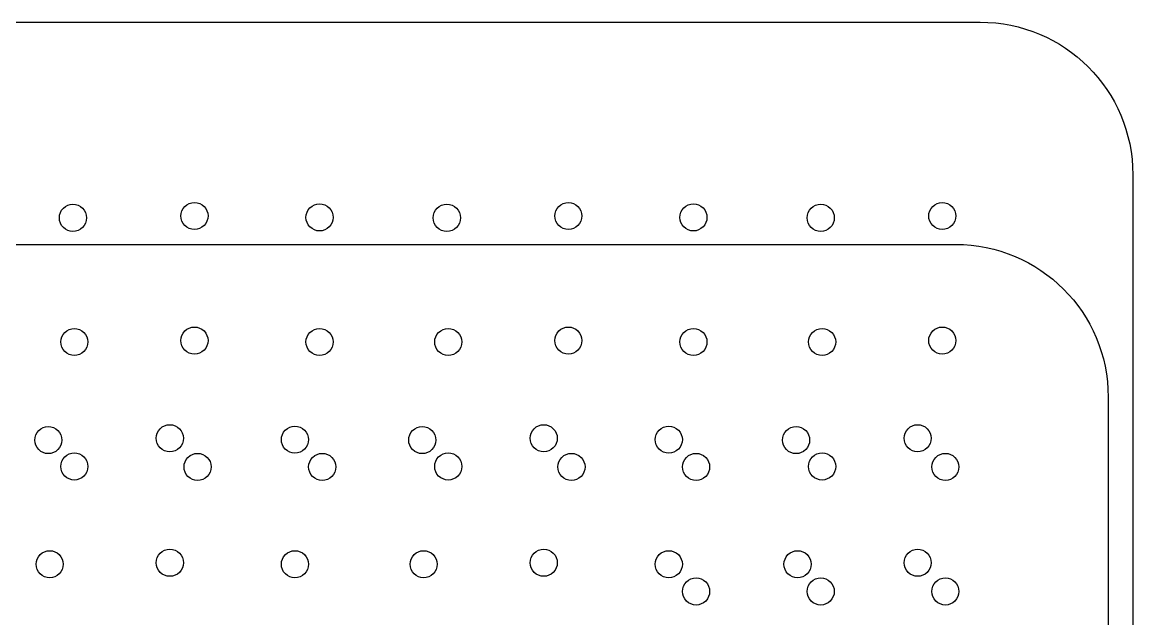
# Model space of a CAD drawing. Extents: x -145 to 178, y -12 to 290.
# Drawn here: x 83.9 to 178.2, y 239.4 to 290.1 of the extents above; entities that cross this region are included whole.
import ezdxf

# ---------------------------------------------------------------- set-up
doc = ezdxf.new("R2010")
doc.units = 0
doc.layers.add('fluid-networks-dashboard', color=7, linetype='CONTINUOUS')
doc.layers.add('fluid-networks-dashboard_copia', color=7, linetype='CONTINUOUS')

msp = doc.modelspace()

# ---------------------------------------------------------------- linework, layer by layer
at = {"layer": 'fluid-networks-dashboard', "color": 7}
for points in [[(39.312754, 271.170418), (163.18991, 271.170418)], [(176.15784, 258.202484), (176.15784, 54.32533)]]:
    msp.add_lwpolyline(points, dxfattribs=at)
for points in [[(86.16035, 255.696534)], [(117.91035, 255.696534)], [(149.66035, 255.696534)], [(97.630067, 254.70292)], [(129.38007, 254.70292)], [(161.13007, 254.70292)], [(97.63031, 244.11963)], [(129.38031, 244.11963)], [(161.13031, 244.11963)]]:
    msp.add_lwpolyline(points, close=True, dxfattribs=at)
for points in [[(163.18991, 271.170418), (170.37414, 271.170418), (176.15784, 265.386719), (176.15784, 258.202484)], [(85.347177, 255.359707), (85.562844, 255.575374), (85.855351, 255.696534), (86.16035, 255.696534)], [(86.16035, 255.696534), (86.465349, 255.696534), (86.757856, 255.575374), (86.973523, 255.359707)], [(95.666894, 255.516093), (95.882561, 255.73176), (96.175068, 255.85292), (96.480067, 255.85292)], [(96.480067, 255.85292), (97.115194, 255.85292), (97.630067, 255.338047), (97.630067, 254.70292)], [(106.286827, 255.396553), (106.502494, 255.61222), (106.795001, 255.73338), (107.1, 255.73338)], [(107.1, 255.73338), (107.404999, 255.73338), (107.697506, 255.61222), (107.913173, 255.396553)], [(117.097177, 255.359707), (117.312844, 255.575374), (117.605351, 255.696534), (117.91035, 255.696534)], [(117.91035, 255.696534), (118.215349, 255.696534), (118.507856, 255.575374), (118.723523, 255.359707)], [(127.416897, 255.516093), (127.632564, 255.73176), (127.925071, 255.85292), (128.23007, 255.85292)], [(128.23007, 255.85292), (128.535069, 255.85292), (128.827576, 255.73176), (129.043243, 255.516093)], [(138.036827, 255.396553), (138.252494, 255.61222), (138.545001, 255.73338), (138.85, 255.73338)], [(138.85, 255.73338), (139.154999, 255.73338), (139.447506, 255.61222), (139.663173, 255.396553)], [(148.847177, 255.359707), (149.062844, 255.575374), (149.355351, 255.696534), (149.66035, 255.696534)], [(149.66035, 255.696534), (149.965349, 255.696534), (150.257856, 255.575374), (150.473523, 255.359707)], [(159.166897, 255.516093), (159.382564, 255.73176), (159.675071, 255.85292), (159.98007, 255.85292)], [(159.98007, 255.85292), (160.285069, 255.85292), (160.577576, 255.73176), (160.793243, 255.516093)], [(85.01035, 254.546534), (85.01035, 254.851533), (85.13151, 255.14404), (85.347177, 255.359707)], [(86.973523, 255.359707), (87.18919, 255.14404), (87.31035, 254.851533), (87.31035, 254.546534)], [(95.330067, 254.70292), (95.330067, 255.007919), (95.451227, 255.300426), (95.666894, 255.516093)], [(95.666894, 253.889747), (95.451227, 254.105414), (95.330067, 254.397921), (95.330067, 254.70292)], [(97.630067, 254.70292), (97.630067, 254.397921), (97.508907, 254.105414), (97.29324, 253.889747)], [(105.95, 254.58338), (105.95, 254.888379), (106.07116, 255.180886), (106.286827, 255.396553)], [(107.913173, 255.396553), (108.12884, 255.180886), (108.25, 254.888379), (108.25, 254.58338)], [(116.76035, 254.546534), (116.76035, 254.851533), (116.88151, 255.14404), (117.097177, 255.359707)], [(118.723523, 255.359707), (118.93919, 255.14404), (119.06035, 254.851533), (119.06035, 254.546534)], [(127.08007, 254.70292), (127.08007, 255.007919), (127.20123, 255.300426), (127.416897, 255.516093)], [(127.416897, 253.889747), (127.20123, 254.105414), (127.08007, 254.397921), (127.08007, 254.70292)], [(129.043243, 255.516093), (129.25891, 255.300426), (129.38007, 255.007919), (129.38007, 254.70292)], [(129.38007, 254.70292), (129.38007, 254.397921), (129.25891, 254.105414), (129.043243, 253.889747)], [(137.7, 254.58338), (137.7, 254.888379), (137.82116, 255.180886), (138.036827, 255.396553)], [(139.663173, 255.396553), (139.87884, 255.180886), (140, 254.888379), (140, 254.58338)], [(148.51035, 254.546534), (148.51035, 254.851533), (148.63151, 255.14404), (148.847177, 255.359707)], [(150.473523, 255.359707), (150.68919, 255.14404), (150.81035, 254.851533), (150.81035, 254.546534)], [(158.83007, 254.70292), (158.83007, 255.007919), (158.95123, 255.300426), (159.166897, 255.516093)], [(159.166897, 253.889747), (158.95123, 254.105414), (158.83007, 254.397921), (158.83007, 254.70292)], [(160.793243, 255.516093), (161.00891, 255.300426), (161.13007, 255.007919), (161.13007, 254.70292)], [(161.13007, 254.70292), (161.13007, 254.397921), (161.00891, 254.105414), (160.793243, 253.889747)], [(85.347177, 253.733361), (85.13151, 253.949028), (85.01035, 254.241535), (85.01035, 254.546534)], [(86.16035, 253.396534), (85.855351, 253.396534), (85.562844, 253.517694), (85.347177, 253.733361)], [(86.973523, 253.733361), (86.757856, 253.517694), (86.465349, 253.396534), (86.16035, 253.396534)], [(87.31035, 254.546534), (87.31035, 254.241535), (87.18919, 253.949028), (86.973523, 253.733361)], [(96.480067, 253.55292), (96.175068, 253.55292), (95.882561, 253.67408), (95.666894, 253.889747)], [(97.29324, 253.889747), (97.077573, 253.67408), (96.785066, 253.55292), (96.480067, 253.55292)], [(106.286827, 253.770207), (106.07116, 253.985874), (105.95, 254.278381), (105.95, 254.58338)], [(107.1, 253.43338), (106.795001, 253.43338), (106.502494, 253.55454), (106.286827, 253.770207)], [(107.913173, 253.770207), (107.697506, 253.55454), (107.404999, 253.43338), (107.1, 253.43338)], [(108.25, 254.58338), (108.25, 254.278381), (108.12884, 253.985874), (107.913173, 253.770207)], [(117.097177, 253.733361), (116.88151, 253.949028), (116.76035, 254.241535), (116.76035, 254.546534)], [(117.91035, 253.396534), (117.605351, 253.396534), (117.312844, 253.517694), (117.097177, 253.733361)], [(118.723523, 253.733361), (118.507856, 253.517694), (118.215349, 253.396534), (117.91035, 253.396534)], [(119.06035, 254.546534), (119.06035, 254.241535), (118.93919, 253.949028), (118.723523, 253.733361)], [(128.23007, 253.55292), (127.925071, 253.55292), (127.632564, 253.67408), (127.416897, 253.889747)], [(129.043243, 253.889747), (128.827576, 253.67408), (128.535069, 253.55292), (128.23007, 253.55292)], [(138.036827, 253.770207), (137.82116, 253.985874), (137.7, 254.278381), (137.7, 254.58338)], [(138.85, 253.43338), (138.545001, 253.43338), (138.252494, 253.55454), (138.036827, 253.770207)], [(139.663173, 253.770207), (139.447506, 253.55454), (139.154999, 253.43338), (138.85, 253.43338)], [(140, 254.58338), (140, 254.278381), (139.87884, 253.985874), (139.663173, 253.770207)], [(148.847177, 253.733361), (148.63151, 253.949028), (148.51035, 254.241535), (148.51035, 254.546534)], [(149.66035, 253.396534), (149.355351, 253.396534), (149.062844, 253.517694), (148.847177, 253.733361)], [(150.473523, 253.733361), (150.257856, 253.517694), (149.965349, 253.396534), (149.66035, 253.396534)], [(150.81035, 254.546534), (150.81035, 254.241535), (150.68919, 253.949028), (150.473523, 253.733361)], [(159.98007, 253.55292), (159.675071, 253.55292), (159.382564, 253.67408), (159.166897, 253.889747)], [(160.793243, 253.889747), (160.577576, 253.67408), (160.285069, 253.55292), (159.98007, 253.55292)], [(95.667137, 244.932803), (95.882804, 245.14847), (96.175311, 245.26963), (96.48031, 245.26963)], [(96.48031, 245.26963), (96.785309, 245.26963), (97.077816, 245.14847), (97.293483, 244.932803)], [(127.417137, 244.932803), (127.632804, 245.14847), (127.925311, 245.26963), (128.23031, 245.26963)], [(128.23031, 245.26963), (128.535309, 245.26963), (128.827816, 245.14847), (129.043483, 244.932803)], [(159.167137, 244.932803), (159.382804, 245.14847), (159.675311, 245.26963), (159.98031, 245.26963)], [(159.98031, 245.26963), (160.285309, 245.26963), (160.577816, 245.14847), (160.793483, 244.932803)], [(85.129187, 244.00009), (85.129187, 244.305089), (85.250347, 244.597596), (85.466014, 244.813263)], [(85.466014, 244.813263), (85.681681, 245.02893), (85.974188, 245.15009), (86.279187, 245.15009)], [(86.279187, 245.15009), (86.584186, 245.15009), (86.876693, 245.02893), (87.09236, 244.813263)], [(87.09236, 244.813263), (87.308027, 244.597596), (87.429187, 244.305089), (87.429187, 244.00009)], [(95.33031, 244.11963), (95.33031, 244.424629), (95.45147, 244.717136), (95.667137, 244.932803)], [(97.293483, 244.932803), (97.50915, 244.717136), (97.63031, 244.424629), (97.63031, 244.11963)], [(105.95024, 244.00009), (105.95024, 244.305089), (106.0714, 244.597596), (106.287067, 244.813263)], [(106.287067, 244.813263), (106.502734, 245.02893), (106.795241, 245.15009), (107.10024, 245.15009)], [(107.10024, 245.15009), (107.405239, 245.15009), (107.697746, 245.02893), (107.913413, 244.813263)], [(107.913413, 244.813263), (108.12908, 244.597596), (108.25024, 244.305089), (108.25024, 244.00009)], [(116.87919, 244.00008), (116.87919, 244.305079), (117.00035, 244.597586), (117.216017, 244.813253)], [(117.216017, 244.813253), (117.431684, 245.02892), (117.724191, 245.15008), (118.02919, 245.15008)], [(118.02919, 245.15008), (118.334189, 245.15008), (118.626696, 245.02892), (118.842363, 244.813253)], [(118.842363, 244.813253), (119.05803, 244.597586), (119.17919, 244.305079), (119.17919, 244.00008)], [(127.08031, 244.11963), (127.08031, 244.424629), (127.20147, 244.717136), (127.417137, 244.932803)], [(129.043483, 244.932803), (129.25915, 244.717136), (129.38031, 244.424629), (129.38031, 244.11963)], [(137.70024, 244.00009), (137.70024, 244.305089), (137.8214, 244.597596), (138.037067, 244.813263)], [(138.037067, 244.813263), (138.252734, 245.02893), (138.545241, 245.15009), (138.85024, 245.15009)], [(138.85024, 245.15009), (139.155239, 245.15009), (139.447746, 245.02893), (139.663413, 244.813263)], [(139.663413, 244.813263), (139.87908, 244.597596), (140.00024, 244.305089), (140.00024, 244.00009)], [(148.62919, 244.00009), (148.62919, 244.305089), (148.75035, 244.597596), (148.966017, 244.813263)], [(148.966017, 244.813263), (149.181684, 245.02893), (149.474191, 245.15009), (149.77919, 245.15009)], [(149.77919, 245.15009), (150.084189, 245.15009), (150.376696, 245.02893), (150.592363, 244.813263)], [(150.592363, 244.813263), (150.80803, 244.597596), (150.92919, 244.305089), (150.92919, 244.00009)], [(158.83031, 244.11963), (158.83031, 244.424629), (158.95147, 244.717136), (159.167137, 244.932803)], [(160.793483, 244.932803), (161.00915, 244.717136), (161.13031, 244.424629), (161.13031, 244.11963)], [(85.466014, 243.186917), (85.250347, 243.402584), (85.129187, 243.695091), (85.129187, 244.00009)], [(87.429187, 244.00009), (87.429187, 243.695091), (87.308027, 243.402584), (87.09236, 243.186917)], [(95.667137, 243.306457), (95.45147, 243.522124), (95.33031, 243.814631), (95.33031, 244.11963)], [(96.48031, 242.96963), (96.175311, 242.96963), (95.882804, 243.09079), (95.667137, 243.306457)], [(97.293483, 243.306457), (97.077816, 243.09079), (96.785309, 242.96963), (96.48031, 242.96963)], [(97.63031, 244.11963), (97.63031, 243.814631), (97.50915, 243.522124), (97.293483, 243.306457)], [(106.287067, 243.186917), (106.0714, 243.402584), (105.95024, 243.695091), (105.95024, 244.00009)], [(108.25024, 244.00009), (108.25024, 243.695091), (108.12908, 243.402584), (107.913413, 243.186917)], [(117.216017, 243.186907), (117.00035, 243.402574), (116.87919, 243.695081), (116.87919, 244.00008)], [(119.17919, 244.00008), (119.17919, 243.695081), (119.05803, 243.402574), (118.842363, 243.186907)], [(127.417137, 243.306457), (127.20147, 243.522124), (127.08031, 243.814631), (127.08031, 244.11963)], [(128.23031, 242.96963), (127.925311, 242.96963), (127.632804, 243.09079), (127.417137, 243.306457)], [(129.043483, 243.306457), (128.827816, 243.09079), (128.535309, 242.96963), (128.23031, 242.96963)], [(129.38031, 244.11963), (129.38031, 243.814631), (129.25915, 243.522124), (129.043483, 243.306457)], [(138.037067, 243.186917), (137.8214, 243.402584), (137.70024, 243.695091), (137.70024, 244.00009)], [(140.00024, 244.00009), (140.00024, 243.695091), (139.87908, 243.402584), (139.663413, 243.186917)], [(148.966017, 243.186917), (148.75035, 243.402584), (148.62919, 243.695091), (148.62919, 244.00009)], [(150.92919, 244.00009), (150.92919, 243.695091), (150.80803, 243.402584), (150.592363, 243.186917)], [(159.167137, 243.306457), (158.95147, 243.522124), (158.83031, 243.814631), (158.83031, 244.11963)], [(159.98031, 242.96963), (159.675311, 242.96963), (159.382804, 243.09079), (159.167137, 243.306457)], [(160.793483, 243.306457), (160.577816, 243.09079), (160.285309, 242.96963), (159.98031, 242.96963)], [(161.13031, 244.11963), (161.13031, 243.814631), (161.00915, 243.522124), (160.793483, 243.306457)], [(86.279187, 242.85009), (85.974188, 242.85009), (85.681681, 242.97125), (85.466014, 243.186917)], [(87.09236, 243.186917), (86.876693, 242.97125), (86.584186, 242.85009), (86.279187, 242.85009)], [(107.10024, 242.85009), (106.795241, 242.85009), (106.502734, 242.97125), (106.287067, 243.186917)], [(107.913413, 243.186917), (107.697746, 242.97125), (107.405239, 242.85009), (107.10024, 242.85009)], [(118.02919, 242.85008), (117.724191, 242.85008), (117.431684, 242.97124), (117.216017, 243.186907)], [(118.842363, 243.186907), (118.626696, 242.97124), (118.334189, 242.85008), (118.02919, 242.85008)], [(138.85024, 242.85009), (138.545241, 242.85009), (138.252734, 242.97125), (138.037067, 243.186917)], [(139.663413, 243.186917), (139.447746, 242.97125), (139.155239, 242.85009), (138.85024, 242.85009)], [(149.77919, 242.85009), (149.474191, 242.85009), (149.181684, 242.97125), (148.966017, 243.186917)], [(150.592363, 243.186917), (150.376696, 242.97125), (150.084189, 242.85009), (149.77919, 242.85009)]]:
    msp.add_open_spline(points, degree=3, dxfattribs=at)
at = {"layer": 'fluid-networks-dashboard_copia', "color": 7}
for points in [[(41.403104, 290.057018), (165.28026, 290.057018)], [(178.24819, 277.089084), (178.24819, 73.21193)]]:
    msp.add_lwpolyline(points, dxfattribs=at)
for points in [[(88.2507, 274.583134)], [(120.0007, 274.583134)], [(151.7507, 274.583134)], [(99.720417, 273.58952)], [(131.47042, 273.58952)], [(163.22042, 273.58952)], [(99.72066, 263.00623)], [(131.47066, 263.00623)], [(163.22066, 263.00623)], [(98.833337, 253.41673)], [(109.41664, 253.41673)], [(130.58332, 253.41673)], [(141.16666, 253.41673)], [(162.33334, 253.41673)], [(141.166593, 242.83293)], [(151.749933, 242.83293)], [(162.333273, 242.83293)]]:
    msp.add_lwpolyline(points, close=True, dxfattribs=at)
for points in [[(165.28026, 290.057018), (172.46449, 290.057018), (178.24819, 284.273319), (178.24819, 277.089084)], [(87.437527, 274.246307), (87.653194, 274.461974), (87.945701, 274.583134), (88.2507, 274.583134)], [(88.2507, 274.583134), (88.555699, 274.583134), (88.848206, 274.461974), (89.063873, 274.246307)], [(97.757244, 274.402693), (97.972911, 274.61836), (98.265418, 274.73952), (98.570417, 274.73952)], [(98.570417, 274.73952), (99.205544, 274.73952), (99.720417, 274.224647), (99.720417, 273.58952)], [(108.377177, 274.283153), (108.592844, 274.49882), (108.885351, 274.61998), (109.19035, 274.61998)], [(109.19035, 274.61998), (109.495349, 274.61998), (109.787856, 274.49882), (110.003523, 274.283153)], [(119.187527, 274.246307), (119.403194, 274.461974), (119.695701, 274.583134), (120.0007, 274.583134)], [(120.0007, 274.583134), (120.305699, 274.583134), (120.598206, 274.461974), (120.813873, 274.246307)], [(129.507247, 274.402693), (129.722914, 274.61836), (130.015421, 274.73952), (130.32042, 274.73952)], [(130.32042, 274.73952), (130.625419, 274.73952), (130.917926, 274.61836), (131.133593, 274.402693)], [(140.127177, 274.283153), (140.342844, 274.49882), (140.635351, 274.61998), (140.94035, 274.61998)], [(140.94035, 274.61998), (141.245349, 274.61998), (141.537856, 274.49882), (141.753523, 274.283153)], [(150.937527, 274.246307), (151.153194, 274.461974), (151.445701, 274.583134), (151.7507, 274.583134)], [(151.7507, 274.583134), (152.055699, 274.583134), (152.348206, 274.461974), (152.563873, 274.246307)], [(161.257247, 274.402693), (161.472914, 274.61836), (161.765421, 274.73952), (162.07042, 274.73952)], [(162.07042, 274.73952), (162.375419, 274.73952), (162.667926, 274.61836), (162.883593, 274.402693)], [(87.1007, 273.433134), (87.1007, 273.738133), (87.22186, 274.03064), (87.437527, 274.246307)], [(89.063873, 274.246307), (89.27954, 274.03064), (89.4007, 273.738133), (89.4007, 273.433134)], [(97.420417, 273.58952), (97.420417, 273.894519), (97.541577, 274.187026), (97.757244, 274.402693)], [(97.757244, 272.776347), (97.541577, 272.992014), (97.420417, 273.284521), (97.420417, 273.58952)], [(99.720417, 273.58952), (99.720417, 273.284521), (99.599257, 272.992014), (99.38359, 272.776347)], [(108.04035, 273.46998), (108.04035, 273.774979), (108.16151, 274.067486), (108.377177, 274.283153)], [(110.003523, 274.283153), (110.21919, 274.067486), (110.34035, 273.774979), (110.34035, 273.46998)], [(118.8507, 273.433134), (118.8507, 273.738133), (118.97186, 274.03064), (119.187527, 274.246307)], [(120.813873, 274.246307), (121.02954, 274.03064), (121.1507, 273.738133), (121.1507, 273.433134)], [(129.17042, 273.58952), (129.17042, 273.894519), (129.29158, 274.187026), (129.507247, 274.402693)], [(129.507247, 272.776347), (129.29158, 272.992014), (129.17042, 273.284521), (129.17042, 273.58952)], [(131.133593, 274.402693), (131.34926, 274.187026), (131.47042, 273.894519), (131.47042, 273.58952)], [(131.47042, 273.58952), (131.47042, 273.284521), (131.34926, 272.992014), (131.133593, 272.776347)], [(139.79035, 273.46998), (139.79035, 273.774979), (139.91151, 274.067486), (140.127177, 274.283153)], [(141.753523, 274.283153), (141.96919, 274.067486), (142.09035, 273.774979), (142.09035, 273.46998)], [(150.6007, 273.433134), (150.6007, 273.738133), (150.72186, 274.03064), (150.937527, 274.246307)], [(152.563873, 274.246307), (152.77954, 274.03064), (152.9007, 273.738133), (152.9007, 273.433134)], [(160.92042, 273.58952), (160.92042, 273.894519), (161.04158, 274.187026), (161.257247, 274.402693)], [(161.257247, 272.776347), (161.04158, 272.992014), (160.92042, 273.284521), (160.92042, 273.58952)], [(162.883593, 274.402693), (163.09926, 274.187026), (163.22042, 273.894519), (163.22042, 273.58952)], [(163.22042, 273.58952), (163.22042, 273.284521), (163.09926, 272.992014), (162.883593, 272.776347)], [(87.437527, 272.619961), (87.22186, 272.835628), (87.1007, 273.128135), (87.1007, 273.433134)], [(88.2507, 272.283134), (87.945701, 272.283134), (87.653194, 272.404294), (87.437527, 272.619961)], [(89.063873, 272.619961), (88.848206, 272.404294), (88.555699, 272.283134), (88.2507, 272.283134)], [(89.4007, 273.433134), (89.4007, 273.128135), (89.27954, 272.835628), (89.063873, 272.619961)], [(98.570417, 272.43952), (98.265418, 272.43952), (97.972911, 272.56068), (97.757244, 272.776347)], [(99.38359, 272.776347), (99.167923, 272.56068), (98.875416, 272.43952), (98.570417, 272.43952)], [(108.377177, 272.656807), (108.16151, 272.872474), (108.04035, 273.164981), (108.04035, 273.46998)], [(109.19035, 272.31998), (108.885351, 272.31998), (108.592844, 272.44114), (108.377177, 272.656807)], [(110.003523, 272.656807), (109.787856, 272.44114), (109.495349, 272.31998), (109.19035, 272.31998)], [(110.34035, 273.46998), (110.34035, 273.164981), (110.21919, 272.872474), (110.003523, 272.656807)], [(119.187527, 272.619961), (118.97186, 272.835628), (118.8507, 273.128135), (118.8507, 273.433134)], [(120.0007, 272.283134), (119.695701, 272.283134), (119.403194, 272.404294), (119.187527, 272.619961)], [(120.813873, 272.619961), (120.598206, 272.404294), (120.305699, 272.283134), (120.0007, 272.283134)], [(121.1507, 273.433134), (121.1507, 273.128135), (121.02954, 272.835628), (120.813873, 272.619961)], [(130.32042, 272.43952), (130.015421, 272.43952), (129.722914, 272.56068), (129.507247, 272.776347)], [(131.133593, 272.776347), (130.917926, 272.56068), (130.625419, 272.43952), (130.32042, 272.43952)], [(140.127177, 272.656807), (139.91151, 272.872474), (139.79035, 273.164981), (139.79035, 273.46998)], [(140.94035, 272.31998), (140.635351, 272.31998), (140.342844, 272.44114), (140.127177, 272.656807)], [(141.753523, 272.656807), (141.537856, 272.44114), (141.245349, 272.31998), (140.94035, 272.31998)], [(142.09035, 273.46998), (142.09035, 273.164981), (141.96919, 272.872474), (141.753523, 272.656807)], [(150.937527, 272.619961), (150.72186, 272.835628), (150.6007, 273.128135), (150.6007, 273.433134)], [(151.7507, 272.283134), (151.445701, 272.283134), (151.153194, 272.404294), (150.937527, 272.619961)], [(152.563873, 272.619961), (152.348206, 272.404294), (152.055699, 272.283134), (151.7507, 272.283134)], [(152.9007, 273.433134), (152.9007, 273.128135), (152.77954, 272.835628), (152.563873, 272.619961)], [(162.07042, 272.43952), (161.765421, 272.43952), (161.472914, 272.56068), (161.257247, 272.776347)], [(162.883593, 272.776347), (162.667926, 272.56068), (162.375419, 272.43952), (162.07042, 272.43952)], [(97.757487, 263.819403), (97.973154, 264.03507), (98.265661, 264.15623), (98.57066, 264.15623)], [(98.57066, 264.15623), (98.875659, 264.15623), (99.168166, 264.03507), (99.383833, 263.819403)], [(129.507487, 263.819403), (129.723154, 264.03507), (130.015661, 264.15623), (130.32066, 264.15623)], [(130.32066, 264.15623), (130.625659, 264.15623), (130.918166, 264.03507), (131.133833, 263.819403)], [(161.257487, 263.819403), (161.473154, 264.03507), (161.765661, 264.15623), (162.07066, 264.15623)], [(162.07066, 264.15623), (162.375659, 264.15623), (162.668166, 264.03507), (162.883833, 263.819403)], [(87.219537, 262.88669), (87.219537, 263.191689), (87.340697, 263.484196), (87.556364, 263.699863)], [(87.556364, 263.699863), (87.772031, 263.91553), (88.064538, 264.03669), (88.369537, 264.03669)], [(88.369537, 264.03669), (88.674536, 264.03669), (88.967043, 263.91553), (89.18271, 263.699863)], [(89.18271, 263.699863), (89.398377, 263.484196), (89.519537, 263.191689), (89.519537, 262.88669)], [(97.42066, 263.00623), (97.42066, 263.311229), (97.54182, 263.603736), (97.757487, 263.819403)], [(99.383833, 263.819403), (99.5995, 263.603736), (99.72066, 263.311229), (99.72066, 263.00623)], [(108.04059, 262.88669), (108.04059, 263.191689), (108.16175, 263.484196), (108.377417, 263.699863)], [(108.377417, 263.699863), (108.593084, 263.91553), (108.885591, 264.03669), (109.19059, 264.03669)], [(109.19059, 264.03669), (109.495589, 264.03669), (109.788096, 263.91553), (110.003763, 263.699863)], [(110.003763, 263.699863), (110.21943, 263.484196), (110.34059, 263.191689), (110.34059, 262.88669)], [(118.96954, 262.88668), (118.96954, 263.191679), (119.0907, 263.484186), (119.306367, 263.699853)], [(119.306367, 263.699853), (119.522034, 263.91552), (119.814541, 264.03668), (120.11954, 264.03668)], [(120.11954, 264.03668), (120.424539, 264.03668), (120.717046, 263.91552), (120.932713, 263.699853)], [(120.932713, 263.699853), (121.14838, 263.484186), (121.26954, 263.191679), (121.26954, 262.88668)], [(129.17066, 263.00623), (129.17066, 263.311229), (129.29182, 263.603736), (129.507487, 263.819403)], [(131.133833, 263.819403), (131.3495, 263.603736), (131.47066, 263.311229), (131.47066, 263.00623)], [(139.79059, 262.88669), (139.79059, 263.191689), (139.91175, 263.484196), (140.127417, 263.699863)], [(140.127417, 263.699863), (140.343084, 263.91553), (140.635591, 264.03669), (140.94059, 264.03669)], [(140.94059, 264.03669), (141.245589, 264.03669), (141.538096, 263.91553), (141.753763, 263.699863)], [(141.753763, 263.699863), (141.96943, 263.484196), (142.09059, 263.191689), (142.09059, 262.88669)], [(150.71954, 262.88669), (150.71954, 263.191689), (150.8407, 263.484196), (151.056367, 263.699863)], [(151.056367, 263.699863), (151.272034, 263.91553), (151.564541, 264.03669), (151.86954, 264.03669)], [(151.86954, 264.03669), (152.174539, 264.03669), (152.467046, 263.91553), (152.682713, 263.699863)], [(152.682713, 263.699863), (152.89838, 263.484196), (153.01954, 263.191689), (153.01954, 262.88669)], [(160.92066, 263.00623), (160.92066, 263.311229), (161.04182, 263.603736), (161.257487, 263.819403)], [(162.883833, 263.819403), (163.0995, 263.603736), (163.22066, 263.311229), (163.22066, 263.00623)], [(87.556364, 262.073517), (87.340697, 262.289184), (87.219537, 262.581691), (87.219537, 262.88669)], [(89.519537, 262.88669), (89.519537, 262.581691), (89.398377, 262.289184), (89.18271, 262.073517)], [(97.757487, 262.193057), (97.54182, 262.408724), (97.42066, 262.701231), (97.42066, 263.00623)], [(98.57066, 261.85623), (98.265661, 261.85623), (97.973154, 261.97739), (97.757487, 262.193057)], [(99.383833, 262.193057), (99.168166, 261.97739), (98.875659, 261.85623), (98.57066, 261.85623)], [(99.72066, 263.00623), (99.72066, 262.701231), (99.5995, 262.408724), (99.383833, 262.193057)], [(108.377417, 262.073517), (108.16175, 262.289184), (108.04059, 262.581691), (108.04059, 262.88669)], [(110.34059, 262.88669), (110.34059, 262.581691), (110.21943, 262.289184), (110.003763, 262.073517)], [(119.306367, 262.073507), (119.0907, 262.289174), (118.96954, 262.581681), (118.96954, 262.88668)], [(121.26954, 262.88668), (121.26954, 262.581681), (121.14838, 262.289174), (120.932713, 262.073507)], [(129.507487, 262.193057), (129.29182, 262.408724), (129.17066, 262.701231), (129.17066, 263.00623)], [(130.32066, 261.85623), (130.015661, 261.85623), (129.723154, 261.97739), (129.507487, 262.193057)], [(131.133833, 262.193057), (130.918166, 261.97739), (130.625659, 261.85623), (130.32066, 261.85623)], [(131.47066, 263.00623), (131.47066, 262.701231), (131.3495, 262.408724), (131.133833, 262.193057)], [(140.127417, 262.073517), (139.91175, 262.289184), (139.79059, 262.581691), (139.79059, 262.88669)], [(142.09059, 262.88669), (142.09059, 262.581691), (141.96943, 262.289184), (141.753763, 262.073517)], [(151.056367, 262.073517), (150.8407, 262.289184), (150.71954, 262.581691), (150.71954, 262.88669)], [(153.01954, 262.88669), (153.01954, 262.581691), (152.89838, 262.289184), (152.682713, 262.073517)], [(161.257487, 262.193057), (161.04182, 262.408724), (160.92066, 262.701231), (160.92066, 263.00623)], [(162.07066, 261.85623), (161.765661, 261.85623), (161.473154, 261.97739), (161.257487, 262.193057)], [(162.883833, 262.193057), (162.668166, 261.97739), (162.375659, 261.85623), (162.07066, 261.85623)], [(163.22066, 263.00623), (163.22066, 262.701231), (163.0995, 262.408724), (162.883833, 262.193057)], [(88.369537, 261.73669), (88.064538, 261.73669), (87.772031, 261.85785), (87.556364, 262.073517)], [(89.18271, 262.073517), (88.967043, 261.85785), (88.674536, 261.73669), (88.369537, 261.73669)], [(109.19059, 261.73669), (108.885591, 261.73669), (108.593084, 261.85785), (108.377417, 262.073517)], [(110.003763, 262.073517), (109.788096, 261.85785), (109.495589, 261.73669), (109.19059, 261.73669)], [(120.11954, 261.73668), (119.814541, 261.73668), (119.522034, 261.85784), (119.306367, 262.073507)], [(120.932713, 262.073507), (120.717046, 261.85784), (120.424539, 261.73668), (120.11954, 261.73668)], [(140.94059, 261.73669), (140.635591, 261.73669), (140.343084, 261.85785), (140.127417, 262.073517)], [(141.753763, 262.073517), (141.538096, 261.85785), (141.245589, 261.73669), (140.94059, 261.73669)], [(151.86954, 261.73669), (151.564541, 261.73669), (151.272034, 261.85785), (151.056367, 262.073517)], [(152.682713, 262.073517), (152.467046, 261.85785), (152.174539, 261.73669), (151.86954, 261.73669)], [(87.22024, 252.303068), (87.22024, 252.608067), (87.3414, 252.900574), (87.557067, 253.116241)], [(87.557067, 253.116241), (87.772734, 253.331908), (88.065241, 253.453068), (88.37024, 253.453068)], [(88.37024, 253.453068), (88.675239, 253.453068), (88.967746, 253.331908), (89.183413, 253.116241)], [(89.183413, 253.116241), (89.39908, 252.900574), (89.52024, 252.608067), (89.52024, 252.303068)], [(97.683337, 252.26673), (97.683337, 252.571729), (97.804497, 252.864236), (98.020164, 253.079903)], [(98.020164, 253.079903), (98.235831, 253.29557), (98.528338, 253.41673), (98.833337, 253.41673)], [(98.833337, 253.41673), (99.468464, 253.416729), (99.983336, 252.901857), (99.983336, 252.26673)], [(108.26664, 252.26673), (108.26664, 252.571729), (108.3878, 252.864236), (108.603467, 253.079903)], [(108.603467, 253.079903), (108.819134, 253.29557), (109.111641, 253.41673), (109.41664, 253.41673)], [(109.41664, 253.41673), (109.721639, 253.41673), (110.014146, 253.29557), (110.229813, 253.079903)], [(110.229813, 253.079903), (110.44548, 252.864236), (110.56664, 252.571729), (110.56664, 252.26673)], [(118.97024, 252.303068), (118.97024, 252.608067), (119.0914, 252.900574), (119.307067, 253.116241)], [(119.307067, 253.116241), (119.522734, 253.331908), (119.815241, 253.453068), (120.12024, 253.453068)], [(120.12024, 253.453068), (120.425239, 253.453068), (120.717746, 253.331908), (120.933413, 253.116241)], [(120.933413, 253.116241), (121.14908, 252.900574), (121.27024, 252.608067), (121.27024, 252.303068)], [(129.43332, 252.26673), (129.43332, 252.571729), (129.55448, 252.864236), (129.770147, 253.079903)], [(129.770147, 253.079903), (129.985814, 253.29557), (130.278321, 253.41673), (130.58332, 253.41673)], [(130.58332, 253.41673), (130.888319, 253.41673), (131.180826, 253.29557), (131.396493, 253.079903)], [(131.396493, 253.079903), (131.61216, 252.864236), (131.73332, 252.571729), (131.73332, 252.26673)], [(140.01666, 252.26673), (140.01666, 252.571729), (140.13782, 252.864236), (140.353487, 253.079903)], [(140.353487, 253.079903), (140.569154, 253.29557), (140.861661, 253.41673), (141.16666, 253.41673)], [(141.16666, 253.41673), (141.471659, 253.41673), (141.764166, 253.29557), (141.979833, 253.079903)], [(141.979833, 253.079903), (142.1955, 252.864236), (142.31666, 252.571729), (142.31666, 252.26673)], [(150.72024, 252.303068), (150.72024, 252.608067), (150.8414, 252.900574), (151.057067, 253.116241)], [(151.057067, 253.116241), (151.272734, 253.331908), (151.565241, 253.453068), (151.87024, 253.453068)], [(151.87024, 253.453068), (152.175239, 253.453068), (152.467746, 253.331908), (152.683413, 253.116241)], [(152.683413, 253.116241), (152.89908, 252.900574), (153.02024, 252.608067), (153.02024, 252.303068)], [(161.18334, 252.26673), (161.18334, 252.571729), (161.3045, 252.864236), (161.520167, 253.079903)], [(161.520167, 253.079903), (161.735834, 253.29557), (162.028341, 253.41673), (162.33334, 253.41673)], [(162.33334, 253.41673), (162.638339, 253.41673), (162.930846, 253.29557), (163.146513, 253.079903)], [(163.146513, 253.079903), (163.36218, 252.864236), (163.48334, 252.571729), (163.48334, 252.26673)], [(87.557067, 251.489895), (87.3414, 251.705562), (87.22024, 251.998069), (87.22024, 252.303068)], [(89.52024, 252.303068), (89.52024, 251.998069), (89.39908, 251.705562), (89.183413, 251.489895)], [(98.020164, 251.453557), (97.804497, 251.669224), (97.683337, 251.961731), (97.683337, 252.26673)], [(99.983336, 252.26673), (99.983336, 251.631603), (99.468464, 251.116731), (98.833337, 251.11673)], [(108.603467, 251.453557), (108.3878, 251.669224), (108.26664, 251.961731), (108.26664, 252.26673)], [(110.56664, 252.26673), (110.56664, 251.961731), (110.44548, 251.669224), (110.229813, 251.453557)], [(119.307067, 251.489895), (119.0914, 251.705562), (118.97024, 251.998069), (118.97024, 252.303068)], [(121.27024, 252.303068), (121.27024, 251.998069), (121.14908, 251.705562), (120.933413, 251.489895)], [(129.770147, 251.453557), (129.55448, 251.669224), (129.43332, 251.961731), (129.43332, 252.26673)], [(131.73332, 252.26673), (131.73332, 251.961731), (131.61216, 251.669224), (131.396493, 251.453557)], [(140.353487, 251.453557), (140.13782, 251.669224), (140.01666, 251.961731), (140.01666, 252.26673)], [(142.31666, 252.26673), (142.31666, 251.961731), (142.1955, 251.669224), (141.979833, 251.453557)], [(151.057067, 251.489895), (150.8414, 251.705562), (150.72024, 251.998069), (150.72024, 252.303068)], [(153.02024, 252.303068), (153.02024, 251.998069), (152.89908, 251.705562), (152.683413, 251.489895)], [(161.520167, 251.453557), (161.3045, 251.669224), (161.18334, 251.961731), (161.18334, 252.26673)], [(163.48334, 252.26673), (163.48334, 251.961731), (163.36218, 251.669224), (163.146513, 251.453557)], [(88.37024, 251.153068), (88.065241, 251.153068), (87.772734, 251.274228), (87.557067, 251.489895)], [(89.183413, 251.489895), (88.967746, 251.274228), (88.675239, 251.153068), (88.37024, 251.153068)], [(98.833337, 251.11673), (98.528338, 251.11673), (98.235831, 251.23789), (98.020164, 251.453557)], [(109.41664, 251.11673), (109.111641, 251.11673), (108.819134, 251.23789), (108.603467, 251.453557)], [(110.229813, 251.453557), (110.014146, 251.23789), (109.721639, 251.11673), (109.41664, 251.11673)], [(120.12024, 251.153068), (119.815241, 251.153068), (119.522734, 251.274228), (119.307067, 251.489895)], [(120.933413, 251.489895), (120.717746, 251.274228), (120.425239, 251.153068), (120.12024, 251.153068)], [(130.58332, 251.11673), (130.278321, 251.11673), (129.985814, 251.23789), (129.770147, 251.453557)], [(131.396493, 251.453557), (131.180826, 251.23789), (130.888319, 251.11673), (130.58332, 251.11673)], [(141.16666, 251.11673), (140.861661, 251.11673), (140.569154, 251.23789), (140.353487, 251.453557)], [(141.979833, 251.453557), (141.764166, 251.23789), (141.471659, 251.11673), (141.16666, 251.11673)], [(151.87024, 251.153068), (151.565241, 251.153068), (151.272734, 251.274228), (151.057067, 251.489895)], [(152.683413, 251.489895), (152.467746, 251.274228), (152.175239, 251.153068), (151.87024, 251.153068)], [(162.33334, 251.11673), (162.028341, 251.11673), (161.735834, 251.23789), (161.520167, 251.453557)], [(163.146513, 251.453557), (162.930846, 251.23789), (162.638339, 251.11673), (162.33334, 251.11673)], [(140.016593, 241.68293), (140.016593, 241.987929), (140.137753, 242.280436), (140.35342, 242.496103)], [(140.35342, 242.496103), (140.569087, 242.71177), (140.861594, 242.83293), (141.166593, 242.83293)], [(141.166593, 242.83293), (141.471592, 242.83293), (141.764099, 242.71177), (141.979766, 242.496103)], [(141.979766, 242.496103), (142.195433, 242.280436), (142.316593, 241.987929), (142.316593, 241.68293)], [(150.599933, 241.68293), (150.599933, 241.987929), (150.721093, 242.280436), (150.93676, 242.496103)], [(150.93676, 242.496103), (151.152427, 242.71177), (151.444934, 242.83293), (151.749933, 242.83293)], [(151.749933, 242.83293), (152.054932, 242.83293), (152.347439, 242.71177), (152.563106, 242.496103)], [(152.563106, 242.496103), (152.778773, 242.280436), (152.899933, 241.987929), (152.899933, 241.68293)], [(161.183273, 241.68293), (161.183273, 241.987929), (161.304433, 242.280436), (161.5201, 242.496103)], [(161.5201, 242.496103), (161.735767, 242.71177), (162.028274, 242.83293), (162.333273, 242.83293)], [(162.333273, 242.83293), (162.638272, 242.83293), (162.930779, 242.71177), (163.146446, 242.496103)], [(163.146446, 242.496103), (163.362113, 242.280436), (163.483273, 241.987929), (163.483273, 241.68293)], [(140.353417, 240.869751), (140.13775, 241.08542), (140.01659, 241.377929), (140.016593, 241.68293)], [(142.316593, 241.68293), (142.316596, 241.377929), (142.195436, 241.08542), (141.979769, 240.869751)], [(150.936757, 240.869751), (150.72109, 241.08542), (150.59993, 241.377929), (150.599933, 241.68293)], [(152.899933, 241.68293), (152.899936, 241.377929), (152.778776, 241.08542), (152.563109, 240.869751)], [(161.520097, 240.869751), (161.30443, 241.08542), (161.18327, 241.377929), (161.183273, 241.68293)], [(163.483273, 241.68293), (163.483276, 241.377929), (163.362116, 241.08542), (163.146449, 240.869751)], [(141.166593, 240.53292), (140.861592, 240.53292), (140.569084, 240.654082), (140.353417, 240.869751)], [(141.979769, 240.869751), (141.764102, 240.654082), (141.471594, 240.53292), (141.166593, 240.53292)], [(151.749933, 240.53292), (151.444932, 240.53292), (151.152424, 240.654082), (150.936757, 240.869751)], [(152.563109, 240.869751), (152.347442, 240.654082), (152.054934, 240.53292), (151.749933, 240.53292)], [(162.333273, 240.53292), (162.028272, 240.53292), (161.735764, 240.654082), (161.520097, 240.869751)], [(163.146449, 240.869751), (162.930782, 240.654082), (162.638274, 240.53292), (162.333273, 240.53292)]]:
    msp.add_open_spline(points, degree=3, dxfattribs=at)

doc.saveas('drawing.dxf')
